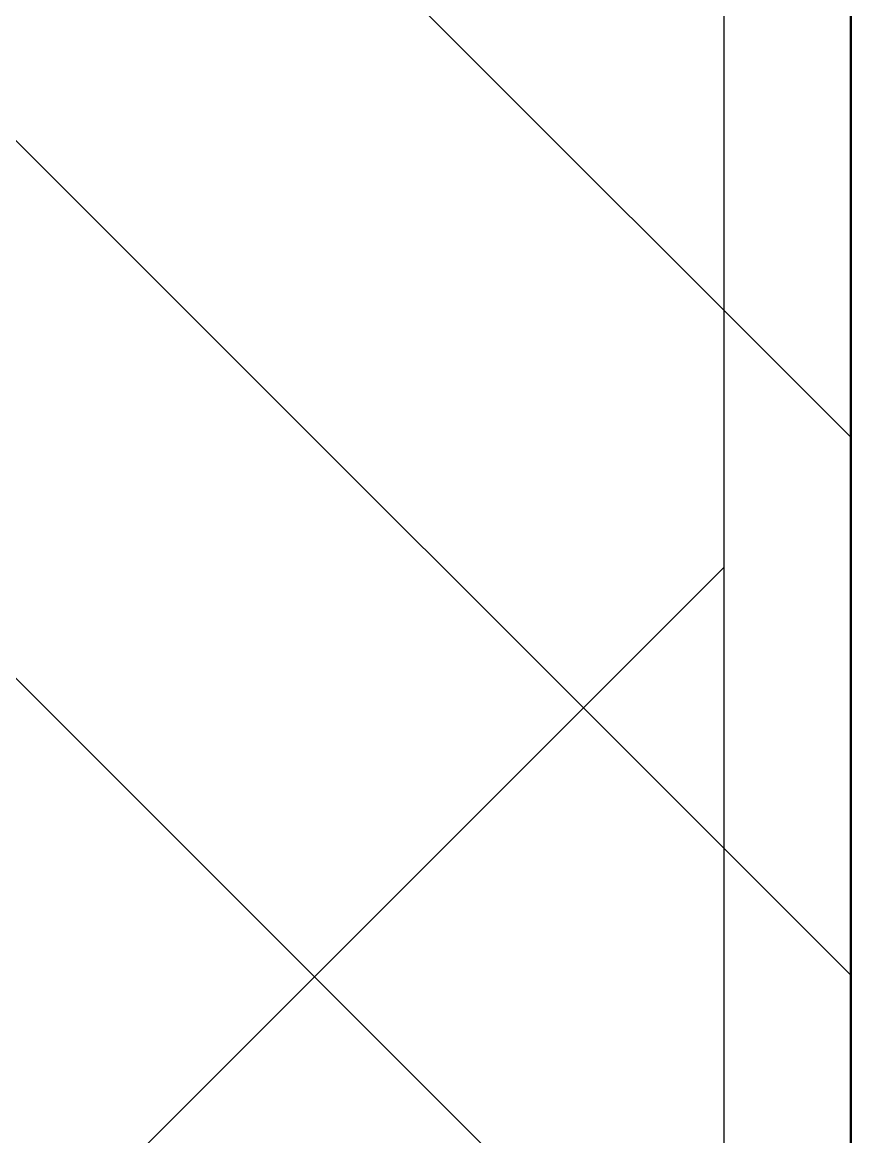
# Model space of a CAD drawing. Extents: x 0 to 756, y -25 to 420.
# Drawn here: x 387.75 to 394.28, y 305.99 to 314.78 of the extents above; entities that cross this region are included whole.
import ezdxf

# ---------------------------------------------------------------- set-up
doc = ezdxf.new("R2010")
doc.units = 0
doc.layers.get('0').update_dxf_attribs({"lineweight": 25})
doc.layers.add('A_Aussenwand', color=7, linetype='Continuous', lineweight=25)
doc.layers.add('WAND_HOLZ_TRAGEND', color=7, linetype='Continuous', lineweight=13)
doc.layers.add('A_Geschossdecke', color=7, linetype='Continuous', lineweight=25, true_color=0x008080)

# ---------------------------------------------------------------- blocks, each defined once
blk = doc.blocks.new('Referenz-A0T78OQ1OY')
at = {"layer": 'WAND_HOLZ_TRAGEND', "color": 0, "lineweight": 50}
for p, q in [((394.2792, 31.4757), (394.2792, 391.5329)), ((394.2792, 391.5329), (394.2792, 225.775))]:
    blk.add_line(p, q, dxfattribs=at)
blk = doc.blocks.new('Wand-A0T78OQFOY', base_point=(387.2792, 31.4757))
at = {"color": 0, "linetype": 'ByBlock', "lineweight": -2, "ltscale": 0.25}
blk.add_line((394.2792, 391.5329), (394.2792, 260.8492), dxfattribs=at)
at = {"color": 0, "lineweight": -2}
for p, q in [((387.2792, 318.5043), (394.2792, 311.5043)), ((387.2792, 314.2616), (394.2792, 307.2616)), ((387.2792, 310.019), (394.2792, 303.019))]:
    blk.add_line(p, q, dxfattribs=at)
blk = doc.blocks.new('Geschossdecke-A0T78ORTOY', base_point=(115.2792, 32.4757))
at = {"color": 0, "linetype": 'ByBlock', "lineweight": -2, "ltscale": 0.25}
blk.add_line((393.2792, 390.5329), (393.2792, 32.4757), dxfattribs=at)
at = {"color": 0, "lineweight": -2}
blk.add_line((296.2792, 213.4757), (393.2792, 310.4757), dxfattribs=at)

msp = doc.modelspace()

# ---------------------------------------------------------------- block references
at = {"color": 8, "lineweight": 25, "ltscale": 0.25, "true_color": 0x808080}
msp.add_blockref('Referenz-A0T78OQ1OY', (0, 0), dxfattribs=at)
at = {"layer": 'A_Aussenwand', "ltscale": 0.25}
msp.add_blockref('Wand-A0T78OQFOY', (387.2792, 31.4757), dxfattribs=at)
at = {"layer": 'A_Geschossdecke', "ltscale": 0.25}
msp.add_blockref('Geschossdecke-A0T78ORTOY', (115.2792, 32.4757), dxfattribs=at)

doc.saveas('drawing.dxf')
